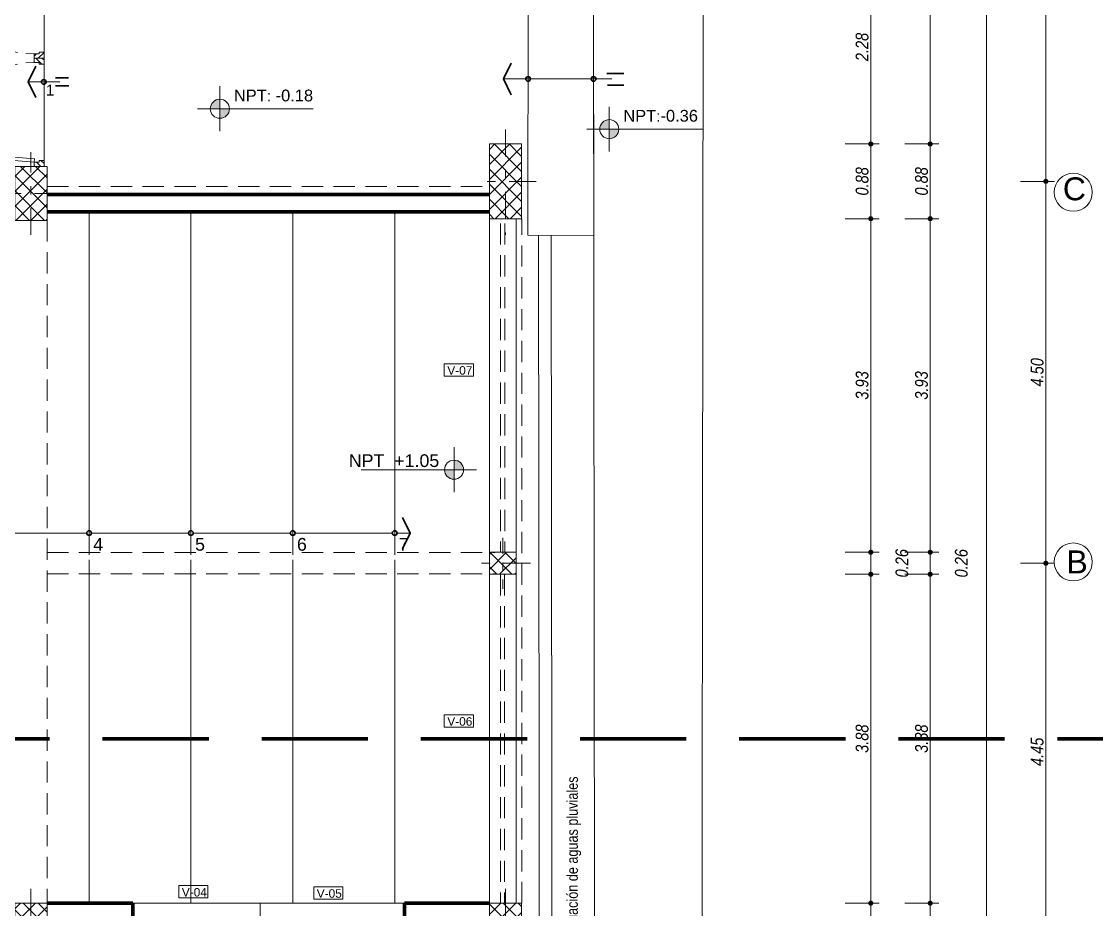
# Model space of a CAD drawing. Header units: inches. Extents: x 140 to 978, y -82 to 38.
# Drawn here: x 643.99 to 656.66, y -10.7 to -0.23 of the extents above; entities that cross this region are included whole.
import ezdxf

# ---------------------------------------------------------------- set-up
doc = ezdxf.new("R2010")
doc.units = ezdxf.units.IN
doc.header["$MEASUREMENT"] = 0
for name, pattern in [('DASHDOT2', [12.7, 6.35, -3.175, 0, -3.175]), ('DASHED', [0.75, 0.5, -0.25]), ('DASHED2', [0.375, 0.25, -0.125])]:
    doc.linetypes.add(name, pattern=pattern)
doc.layers.get('0').update_dxf_attribs({"lineweight": 0})
for name, color, linetype, lineweight in [('UNSAAC-COLUMNA', 24, 'Continuous', 0), ('UNSAAC-CORTE MURO', 42, 'Continuous', 35), ('UNSAAC-COTA', 48, 'Continuous', 0), ('UNSAAC-EJE COLUMNA', 22, 'DASHDOT2', 0), ('UNSAAC-FACHADA(2DO PLANO)', 7, 'Continuous', 30), ('UNSAAC-LINEA DE CORTE', 7, 'Continuous', 70), ('UNSAAC-LLAMADOS', 88, 'Continuous', 0), ('UNSAAC-MUEBLE', 254, 'Continuous', 0), ('UNSAAC-MURETE', 146, 'Continuous', 20), ('UNSAAC-MUROS', 7, 'Continuous', 70), ('UNSAAC-PISOS', 253, 'Continuous', 0), ('UNSAAC-PROYECCIONES', 38, 'DASHED2', 0), ('UNSAAC-TEXTOS', 250, 'Continuous', 0), ('UNSAAC-TEXTURAS', 250, 'Continuous', 0), ('UNSAAC-VANOS', 24, 'Continuous', 0)]:
    doc.layers.add(name, color=color, linetype=linetype, lineweight=lineweight)
doc.styles.add('5mm', font='GOTHIC.TTF', dxfattribs={"height": 5})
doc.styles.add('narrow', font='')
doc.styles.get("Standard").update_dxf_attribs({"font": 'arial.ttf'})
doc.styles.get('narrow').set_extended_font_data('Arial Narrow', italic=True)
doc.dimstyles.new('1EN75', dxfattribs={"dimtxt": 0.15, "dimasz": 0.06, "dimexe": 0.1, "dimexo": 0.15, "dimgap": 0.025, "dimtad": 1, "dimzin": 1, "dimdsep": 46, "dimtxsty": 'narrow', "dimblk": 'DOT', "dimcen": 0.1, "dimclrd": 256, "dimclre": 256, "dimclrt": 256, "dimaunit": 1, "dimadec": 3, "dimazin": 0, "dimtfac": 1, "dimtmove": 2, "dimatfit": 3, "dimldrblk": 'ARCHTICK', "dimfxl": 0.3, "dimfxlon": 1, "dimtolj": 1, "dimtzin": 0, "dimlwd": 0, "dimlwe": 0, "dimarcsym": 0})

# ---------------------------------------------------------------- blocks, each defined once
blk = doc.blocks.new('c')
at = {"layer": 'UNSAAC-TEXTURAS'}
h = blk.add_hatch(dxfattribs=at)
h.set_pattern_fill('ANSI37', color=256)
h.set_pattern_definition([(45, (-855.58834, -178.38853), (-0.088388348, 0.088388348), []), (135, (-855.58834, -178.38853), (-0.088388348, -0.088388348), [])])
h.paths.add_polyline_path([(0.19, 0.635), (0, 0.635), (0, 0.316), (0.19, 0.316)])
h.paths.add_polyline_path([(0.19, 0.316), (0.38, 0.316), (0.38, 0.635), (0.19, 0.635)])
h.paths.add_polyline_path([(0.19, 0), (0.38, 0), (0.38, 0.316), (0.19, 0.316)])
h.paths.add_polyline_path([(0.19, 0.316), (0, 0.316), (0, 0), (0.19, 0)])
at = {"layer": 'UNSAAC-COLUMNA'}
blk.add_lwpolyline([(0, 0), (0, 0.635), (0.38, 0.635), (0.38, 0)], dxfattribs=at)
blk.add_lwpolyline([(0, 0.635), (0.38, 0.635), (0.38, 0), (0, 0)], close=True, dxfattribs=at)
at = {"layer": 'UNSAAC-EJE COLUMNA', "ltscale": 0.05}
for p, q in [((0.19, -0.172), (0.19, 0.805)), ((0.55, 0.316), (-0.17, 0.316))]:
    blk.add_line(p, q, dxfattribs=at)
blk = doc.blocks.new('cs1')
at = {"layer": 'UNSAAC-TEXTURAS'}
h = blk.add_hatch(dxfattribs=at)
h.set_pattern_fill('ANSI37', color=256)
h.paths.add_polyline_path([(850.008, 169.826), (850.198, 169.826), (850.198, 170.266), (850.008, 170.266)])
h.paths.add_polyline_path([(850.198, 169.826), (850.388, 169.826), (850.388, 170.266), (850.198, 170.266)])
h.paths.add_polyline_path([(850.388, 169.826), (850.198, 169.826), (850.198, 169.386), (850.388, 169.386)])
h.paths.add_polyline_path([(850.198, 169.826), (850.008, 169.826), (850.008, 169.386), (850.198, 169.386)])
at = {"layer": 'UNSAAC-COLUMNA'}
blk.add_lwpolyline([(850.388, 169.386), (850.388, 170.266), (850.008, 170.266), (850.008, 169.386)], close=True, dxfattribs=at)
at = {"layer": 'UNSAAC-EJE COLUMNA', "ltscale": 0.05}
for p, q in [((850.198, 170.436), (850.198, 169.196)), ((850.558, 169.826), (849.828, 169.826))]:
    blk.add_line(p, q, dxfattribs=at)
blk = doc.blocks.new('_Dot')
at = {"color": 0, "linetype": 'ByBlock', "lineweight": -2}
blk.add_line((-0.5, 0), (-1, 0), dxfattribs=at)
at = {"color": 0, "linetype": 'ByBlock', "const_width": 0.5}
blk.add_lwpolyline([(-0.25, 0, 1), (0.25, 0, 1)], format="xyb", close=True, dxfattribs=at)
blk = doc.blocks.new('*D738')
at = {"layer": 'Defpoints', "color": 0, "transparency": 16777216}
for p in [(612.575, -2.45), (649.885, -11.501), (649.885, -18.039)]:
    blk.add_point(p, dxfattribs=at)
at = {"layer": 'UNSAAC-COTA', "lineweight": 0, "transparency": 16777216}
for p, q in [((612.575, -17.739), (612.575, -18.139)), ((649.885, -17.739), (649.885, -18.139)), ((612.635, -18.039), (649.825, -18.039))]:
    blk.add_line(p, q, dxfattribs=at)
at = {"layer": 'UNSAAC-COTA', "lineweight": 0, "transparency": 16777216, "xscale": 0.06, "yscale": 0.06, "zscale": 0.06, "rotation": 180}
blk.add_blockref('_Dot', (612.575, -18.039), dxfattribs=at)
at = {"layer": 'UNSAAC-COTA', "lineweight": 0, "transparency": 16777216, "xscale": 0.06, "yscale": 0.06, "zscale": 0.06}
blk.add_blockref('_Dot', (649.885, -18.039), dxfattribs=at)
at = {"layer": 'UNSAAC-COTA', "transparency": 16777216, "insert": (631.23, -17.938), "char_height": 0.15, "attachment_point": 5, "style": 'narrow'}
blk.add_mtext('\\A1;37.31', dxfattribs=at)
blk = doc.blocks.new('_ArchTick')
at = {"layer": 'UNSAAC-FACHADA(2DO PLANO)', "color": 0, "const_width": 0.15}
blk.add_lwpolyline([(-0.5, -0.5), (0.5, 0.5)], dxfattribs=at)
blk = doc.blocks.new('*D801')
at = {"layer": 'Defpoints', "color": 0, "transparency": 16777216}
for p in [(647.373, 0.609), (652.998, -1.676), (653.998, -1.676)]:
    blk.add_point(p, dxfattribs=at)
at = {"layer": 'UNSAAC-COTA', "lineweight": 0, "transparency": 16777216}
for p, q in [((653.698, 0.609), (654.098, 0.609)), ((653.998, 0.549), (653.998, -1.616)), ((653.698, -1.676), (654.098, -1.676))]:
    blk.add_line(p, q, dxfattribs=at)
at = {"layer": 'UNSAAC-COTA', "lineweight": 0, "transparency": 16777216, "xscale": 0.06, "yscale": 0.06, "zscale": 0.06}
for p, rotation in [((653.998, 0.609), 90), ((653.998, -1.676), 270)]:
    blk.add_blockref('_Dot', p, dxfattribs=dict(at, rotation=rotation))
at = {"layer": 'UNSAAC-COTA', "transparency": 16777216, "insert": (653.896, -0.533), "char_height": 0.15, "attachment_point": 5, "rotation": 90, "style": 'narrow'}
blk.add_mtext('\\A1;2.28', dxfattribs=at)
blk = doc.blocks.new('*D802')
at = {"layer": 'Defpoints', "color": 0, "transparency": 16777216}
for p in [(652.998, -1.676), (652.933, -2.556), (653.998, -2.556)]:
    blk.add_point(p, dxfattribs=at)
at = {"layer": 'UNSAAC-COTA', "lineweight": 0, "transparency": 16777216}
for p, q in [((653.698, -1.676), (654.098, -1.676)), ((653.998, -1.736), (653.998, -2.496)), ((653.698, -2.556), (654.098, -2.556))]:
    blk.add_line(p, q, dxfattribs=at)
at = {"layer": 'UNSAAC-COTA', "lineweight": 0, "transparency": 16777216, "xscale": 0.06, "yscale": 0.06, "zscale": 0.06}
for p, rotation in [((653.998, -1.676), 90), ((653.998, -2.556), 270)]:
    blk.add_blockref('_Dot', p, dxfattribs=dict(at, rotation=rotation))
at = {"layer": 'UNSAAC-COTA', "transparency": 16777216, "insert": (653.896, -2.116), "char_height": 0.15, "attachment_point": 5, "rotation": 90, "style": 'narrow'}
blk.add_mtext('\\A1;0.88', dxfattribs=at)
blk = doc.blocks.new('*D803')
at = {"layer": 'Defpoints', "color": 0, "transparency": 16777216}
for p in [(652.933, -2.556), (652.933, -6.486), (653.998, -6.486)]:
    blk.add_point(p, dxfattribs=at)
at = {"layer": 'UNSAAC-COTA', "lineweight": 0, "transparency": 16777216}
for p, q in [((653.698, -2.556), (654.098, -2.556)), ((653.998, -2.616), (653.998, -6.426)), ((653.698, -6.486), (654.098, -6.486))]:
    blk.add_line(p, q, dxfattribs=at)
at = {"layer": 'UNSAAC-COTA', "lineweight": 0, "transparency": 16777216, "xscale": 0.06, "yscale": 0.06, "zscale": 0.06}
for p, rotation in [((653.998, -2.556), 90), ((653.998, -6.486), 270)]:
    blk.add_blockref('_Dot', p, dxfattribs=dict(at, rotation=rotation))
at = {"layer": 'UNSAAC-COTA', "transparency": 16777216, "insert": (653.896, -4.521), "char_height": 0.15, "attachment_point": 5, "rotation": 90, "style": 'narrow'}
blk.add_mtext('\\A1;3.93', dxfattribs=at)
blk = doc.blocks.new('*D804')
at = {"layer": 'Defpoints', "color": 0, "transparency": 16777216}
for p in [(652.933, -6.486), (652.933, -6.746), (653.998, -6.746)]:
    blk.add_point(p, dxfattribs=at)
at = {"layer": 'UNSAAC-COTA', "lineweight": 0, "transparency": 16777216}
for p, q in [((653.698, -6.486), (654.098, -6.486)), ((653.998, -6.546), (653.998, -6.686)), ((653.698, -6.746), (654.098, -6.746))]:
    blk.add_line(p, q, dxfattribs=at)
at = {"layer": 'UNSAAC-COTA', "lineweight": 0, "transparency": 16777216, "xscale": 0.06, "yscale": 0.06, "zscale": 0.06}
for p, rotation in [((653.998, -6.486), 90), ((653.998, -6.746), 270)]:
    blk.add_blockref('_Dot', p, dxfattribs=dict(at, rotation=rotation))
at = {"layer": 'UNSAAC-COTA', "transparency": 16777216, "insert": (654.365, -6.616), "char_height": 0.15, "attachment_point": 5, "rotation": 90, "style": 'narrow'}
blk.add_mtext('\\A1;0.26', dxfattribs=at)
blk = doc.blocks.new('*D805')
at = {"layer": 'Defpoints', "color": 0, "transparency": 16777216}
for p in [(652.933, -6.746), (652.998, -10.621), (653.998, -10.621)]:
    blk.add_point(p, dxfattribs=at)
at = {"layer": 'UNSAAC-COTA', "lineweight": 0, "transparency": 16777216}
for p, q in [((653.698, -6.746), (654.098, -6.746)), ((653.998, -6.806), (653.998, -10.561)), ((653.698, -10.621), (654.098, -10.621))]:
    blk.add_line(p, q, dxfattribs=at)
at = {"layer": 'UNSAAC-COTA', "lineweight": 0, "transparency": 16777216, "xscale": 0.06, "yscale": 0.06, "zscale": 0.06}
for p, rotation in [((653.998, -6.746), 90), ((653.998, -10.621), 270)]:
    blk.add_blockref('_Dot', p, dxfattribs=dict(at, rotation=rotation))
at = {"layer": 'UNSAAC-COTA', "transparency": 16777216, "insert": (653.896, -8.683), "char_height": 0.15, "attachment_point": 5, "rotation": 90, "style": 'narrow'}
blk.add_mtext('\\A1;3.88', dxfattribs=at)
blk = doc.blocks.new('*D806')
at = {"layer": 'Defpoints', "color": 0, "transparency": 16777216}
for p in [(652.998, -10.621), (652.998, -11.501), (653.998, -11.501)]:
    blk.add_point(p, dxfattribs=at)
at = {"layer": 'UNSAAC-COTA', "lineweight": 0, "transparency": 16777216}
for p, q in [((653.698, -10.621), (654.098, -10.621)), ((653.998, -10.681), (653.998, -11.441)), ((653.698, -11.501), (654.098, -11.501))]:
    blk.add_line(p, q, dxfattribs=at)
at = {"layer": 'UNSAAC-COTA', "lineweight": 0, "transparency": 16777216, "xscale": 0.06, "yscale": 0.06, "zscale": 0.06}
for p, rotation in [((653.998, -10.621), 90), ((653.998, -11.501), 270)]:
    blk.add_blockref('_Dot', p, dxfattribs=dict(at, rotation=rotation))
at = {"layer": 'UNSAAC-COTA', "transparency": 16777216, "insert": (653.896, -11.061), "char_height": 0.15, "attachment_point": 5, "rotation": 90, "style": 'narrow'}
blk.add_mtext('\\A1;0.88', dxfattribs=at)
blk = doc.blocks.new('*D812')
at = {"layer": 'Defpoints', "color": 0, "transparency": 16777216}
for p in [(647.534, 2.279), (652.998, -1.676), (654.698, -1.676)]:
    blk.add_point(p, dxfattribs=at)
at = {"layer": 'UNSAAC-COTA', "lineweight": 0, "transparency": 16777216}
for p, q in [((654.398, 2.279), (654.798, 2.279)), ((654.698, 2.219), (654.698, -1.616)), ((654.398, -1.676), (654.798, -1.676))]:
    blk.add_line(p, q, dxfattribs=at)
at = {"layer": 'UNSAAC-COTA', "lineweight": 0, "transparency": 16777216, "xscale": 0.06, "yscale": 0.06, "zscale": 0.06}
for p, rotation in [((654.698, 2.279), 90), ((654.698, -1.676), 270)]:
    blk.add_blockref('_Dot', p, dxfattribs=dict(at, rotation=rotation))
at = {"layer": 'UNSAAC-COTA', "transparency": 16777216, "insert": (654.596, 0.302), "char_height": 0.15, "attachment_point": 5, "rotation": 90, "style": 'narrow'}
blk.add_mtext('\\A1;3.96', dxfattribs=at)
blk = doc.blocks.new('*D813')
at = {"layer": 'Defpoints', "color": 0, "transparency": 16777216}
for p in [(652.998, -1.676), (652.998, -2.556), (654.698, -2.556)]:
    blk.add_point(p, dxfattribs=at)
at = {"layer": 'UNSAAC-COTA', "lineweight": 0, "transparency": 16777216}
for p, q in [((654.398, -1.676), (654.798, -1.676)), ((654.698, -1.736), (654.698, -2.496)), ((654.398, -2.556), (654.798, -2.556))]:
    blk.add_line(p, q, dxfattribs=at)
at = {"layer": 'UNSAAC-COTA', "lineweight": 0, "transparency": 16777216, "xscale": 0.06, "yscale": 0.06, "zscale": 0.06}
for p, rotation in [((654.698, -1.676), 90), ((654.698, -2.556), 270)]:
    blk.add_blockref('_Dot', p, dxfattribs=dict(at, rotation=rotation))
at = {"layer": 'UNSAAC-COTA', "transparency": 16777216, "insert": (654.596, -2.116), "char_height": 0.15, "attachment_point": 5, "rotation": 90, "style": 'narrow'}
blk.add_mtext('\\A1;0.88', dxfattribs=at)
blk = doc.blocks.new('*D814')
at = {"layer": 'Defpoints', "color": 0, "transparency": 16777216}
for p in [(652.998, -2.556), (652.933, -6.486), (654.698, -6.486)]:
    blk.add_point(p, dxfattribs=at)
at = {"layer": 'UNSAAC-COTA', "lineweight": 0, "transparency": 16777216}
for p, q in [((654.398, -2.556), (654.798, -2.556)), ((654.698, -2.616), (654.698, -6.426)), ((654.398, -6.486), (654.798, -6.486))]:
    blk.add_line(p, q, dxfattribs=at)
at = {"layer": 'UNSAAC-COTA', "lineweight": 0, "transparency": 16777216, "xscale": 0.06, "yscale": 0.06, "zscale": 0.06}
for p, rotation in [((654.698, -2.556), 90), ((654.698, -6.486), 270)]:
    blk.add_blockref('_Dot', p, dxfattribs=dict(at, rotation=rotation))
at = {"layer": 'UNSAAC-COTA', "transparency": 16777216, "insert": (654.596, -4.521), "char_height": 0.15, "attachment_point": 5, "rotation": 90, "style": 'narrow'}
blk.add_mtext('\\A1;3.93', dxfattribs=at)
blk = doc.blocks.new('*D731')
at = {"layer": 'Defpoints', "color": 0, "transparency": 16777216}
for p in [(652.933, -6.486), (652.933, -6.746), (654.698, -6.746)]:
    blk.add_point(p, dxfattribs=at)
at = {"layer": 'UNSAAC-COTA', "lineweight": 0, "transparency": 16777216}
for p, q in [((654.398, -6.486), (654.798, -6.486)), ((654.698, -6.546), (654.698, -6.686)), ((654.398, -6.746), (654.798, -6.746))]:
    blk.add_line(p, q, dxfattribs=at)
at = {"layer": 'UNSAAC-COTA', "lineweight": 0, "transparency": 16777216, "xscale": 0.06, "yscale": 0.06, "zscale": 0.06}
for p, rotation in [((654.698, -6.486), 90), ((654.698, -6.746), 270)]:
    blk.add_blockref('_Dot', p, dxfattribs=dict(at, rotation=rotation))
at = {"layer": 'UNSAAC-COTA', "transparency": 16777216, "insert": (655.065, -6.616), "char_height": 0.15, "attachment_point": 5, "rotation": 90, "style": 'narrow'}
blk.add_mtext('\\A1;0.26', dxfattribs=at)
blk = doc.blocks.new('*D732')
at = {"layer": 'Defpoints', "color": 0, "transparency": 16777216}
for p in [(652.933, -6.746), (652.998, -10.621), (654.698, -10.621)]:
    blk.add_point(p, dxfattribs=at)
at = {"layer": 'UNSAAC-COTA', "lineweight": 0, "transparency": 16777216}
for p, q in [((654.398, -6.746), (654.798, -6.746)), ((654.698, -6.806), (654.698, -10.561)), ((654.398, -10.621), (654.798, -10.621))]:
    blk.add_line(p, q, dxfattribs=at)
at = {"layer": 'UNSAAC-COTA', "lineweight": 0, "transparency": 16777216, "xscale": 0.06, "yscale": 0.06, "zscale": 0.06}
for p, rotation in [((654.698, -6.746), 90), ((654.698, -10.621), 270)]:
    blk.add_blockref('_Dot', p, dxfattribs=dict(at, rotation=rotation))
at = {"layer": 'UNSAAC-COTA', "transparency": 16777216, "insert": (654.596, -8.683), "char_height": 0.15, "attachment_point": 5, "rotation": 90, "style": 'narrow'}
blk.add_mtext('\\A1;3.88', dxfattribs=at)
blk = doc.blocks.new('*D733')
at = {"layer": 'Defpoints', "color": 0, "transparency": 16777216}
for p in [(652.998, -10.621), (652.998, -11.501), (654.698, -11.501)]:
    blk.add_point(p, dxfattribs=at)
at = {"layer": 'UNSAAC-COTA', "lineweight": 0, "transparency": 16777216}
for p, q in [((654.398, -10.621), (654.798, -10.621)), ((654.698, -10.681), (654.698, -11.441)), ((654.398, -11.501), (654.798, -11.501))]:
    blk.add_line(p, q, dxfattribs=at)
at = {"layer": 'UNSAAC-COTA', "lineweight": 0, "transparency": 16777216, "xscale": 0.06, "yscale": 0.06, "zscale": 0.06}
for p, rotation in [((654.698, -10.621), 90), ((654.698, -11.501), 270)]:
    blk.add_blockref('_Dot', p, dxfattribs=dict(at, rotation=rotation))
at = {"layer": 'UNSAAC-COTA', "transparency": 16777216, "insert": (654.596, -11.061), "char_height": 0.15, "attachment_point": 5, "rotation": 90, "style": 'narrow'}
blk.add_mtext('\\A1;0.88', dxfattribs=at)
blk = doc.blocks.new('*D815')
at = {"layer": 'Defpoints', "color": 0, "transparency": 16777216}
for p in [(652.998, 22.469), (652.998, -11.501), (655.36, -11.501)]:
    blk.add_point(p, dxfattribs=at)
at = {"layer": 'UNSAAC-COTA', "lineweight": 0, "transparency": 16777216}
for p, q in [((655.06, 22.469), (655.46, 22.469)), ((655.36, 22.409), (655.36, -11.441)), ((655.06, -11.501), (655.46, -11.501))]:
    blk.add_line(p, q, dxfattribs=at)
at = {"layer": 'UNSAAC-COTA', "lineweight": 0, "transparency": 16777216, "xscale": 0.06, "yscale": 0.06, "zscale": 0.06}
for p, rotation in [((655.36, 22.469), 90), ((655.36, -11.501), 270)]:
    blk.add_blockref('_Dot', p, dxfattribs=dict(at, rotation=rotation))
at = {"layer": 'UNSAAC-COTA', "transparency": 16777216, "insert": (655.258, 5.484), "char_height": 0.15, "attachment_point": 5, "rotation": 90, "style": 'narrow'}
blk.add_mtext('\\A1;33.97', dxfattribs=at)
blk = doc.blocks.new('*D819')
at = {"layer": 'Defpoints', "color": 0, "transparency": 16777216}
for p in [(647.707, 2.469), (653.168, -2.116), (656.06, -2.116)]:
    blk.add_point(p, dxfattribs=at)
at = {"layer": 'UNSAAC-COTA', "lineweight": 0, "transparency": 16777216}
for p, q in [((655.76, 2.469), (656.16, 2.469)), ((656.06, 2.409), (656.06, -2.056)), ((655.76, -2.116), (656.16, -2.116))]:
    blk.add_line(p, q, dxfattribs=at)
at = {"layer": 'UNSAAC-COTA', "lineweight": 0, "transparency": 16777216, "xscale": 0.06, "yscale": 0.06, "zscale": 0.06}
for p, rotation in [((656.06, 2.469), 90), ((656.06, -2.116), 270)]:
    blk.add_blockref('_Dot', p, dxfattribs=dict(at, rotation=rotation))
at = {"layer": 'UNSAAC-COTA', "transparency": 16777216, "insert": (655.958, 0.177), "char_height": 0.15, "attachment_point": 5, "rotation": 90, "style": 'narrow'}
blk.add_mtext('\\A1;4.59', dxfattribs=at)
blk = doc.blocks.new('*D734')
at = {"layer": 'Defpoints', "color": 0, "transparency": 16777216}
for p in [(653.053, -6.616), (656.06, -6.616), (653.053, -11.061)]:
    blk.add_point(p, dxfattribs=at)
at = {"layer": 'UNSAAC-COTA', "lineweight": 0, "transparency": 16777216}
for p, q in [((655.76, -6.616), (656.16, -6.616)), ((656.06, -11.001), (656.06, -6.676)), ((655.76, -11.061), (656.16, -11.061))]:
    blk.add_line(p, q, dxfattribs=at)
at = {"layer": 'UNSAAC-COTA', "lineweight": 0, "transparency": 16777216, "xscale": 0.06, "yscale": 0.06, "zscale": 0.06}
for p, rotation in [((656.06, -6.616), 90), ((656.06, -11.061), 270)]:
    blk.add_blockref('_Dot', p, dxfattribs=dict(at, rotation=rotation))
at = {"layer": 'UNSAAC-COTA', "transparency": 16777216, "insert": (655.958, -8.838), "char_height": 0.15, "attachment_point": 5, "rotation": 90, "style": 'narrow'}
blk.add_mtext('\\A1;4.45', dxfattribs=at)
blk = doc.blocks.new('*D735')
at = {"layer": 'Defpoints', "color": 0, "transparency": 16777216}
for p in [(653.053, -2.116), (656.06, -2.116), (653.053, -6.616)]:
    blk.add_point(p, dxfattribs=at)
at = {"layer": 'UNSAAC-COTA', "lineweight": 0, "transparency": 16777216}
for p, q in [((655.76, -2.116), (656.16, -2.116)), ((656.06, -6.556), (656.06, -2.176)), ((655.76, -6.616), (656.16, -6.616))]:
    blk.add_line(p, q, dxfattribs=at)
at = {"layer": 'UNSAAC-COTA', "lineweight": 0, "transparency": 16777216, "xscale": 0.06, "yscale": 0.06, "zscale": 0.06}
for p, rotation in [((656.06, -2.116), 90), ((656.06, -6.616), 270)]:
    blk.add_blockref('_Dot', p, dxfattribs=dict(at, rotation=rotation))
at = {"layer": 'UNSAAC-COTA', "transparency": 16777216, "insert": (655.958, -4.366), "char_height": 0.15, "attachment_point": 5, "rotation": 90, "style": 'narrow'}
blk.add_mtext('\\A1;4.50', dxfattribs=at)
blk = doc.blocks.new('VIGA')
at = {"layer": 'UNSAAC-PROYECCIONES'}
for p, q in [((1116.007, 83.554), (1116.007, 87.774)), ((1116.042, 83.319), (1121.252, 83.319)), ((1116.042, 83.03), (1121.252, 83.03)), ((1121.252, 74.874), (1121.252, 82.939)), ((1121.632, 74.874), (1121.632, 82.939)), ((1116.042, 82.919), (1116.042, 74.874)), ((1116.042, 79.004), (1121.317, 79.004)), ((1116.042, 78.754), (1121.317, 78.754))]:
    blk.add_line(p, q, dxfattribs=at)
blk = doc.blocks.new('PRTX80')
at = {"layer": 'UNSAAC-TEXTOS'}
h = blk.add_hatch(dxfattribs=at)
h.set_pattern_fill('ANSI31', color=256, scale=0.01, style=0)
h.set_pattern_definition([(45, (-1.629623, -4.234902), (-0.02245064, 0.02245064), [])])
h.paths.add_polyline_path([(-0.755, 0.036), (-0.8, 0.036), (-0.8, -0.036), (-0.7685, -0.036), (-0.7685, 0), (-0.755, 0)])
h.paths.add_polyline_path([(0, 0.036), (-0.045, 0.036), (-0.045, 0), (-0.0315, 0), (-0.0315, -0.036), (0, -0.036)])
at = {"layer": 'UNSAAC-PROYECCIONES', "ltscale": 0.15}
blk.add_arc((-0.0315, -0.036), 0.737, 180, 270, dxfattribs=at)
at = {"layer": 'UNSAAC-TEXTOS'}
for p, q in [((-0.1655, -0.662), (-0.1661, -0.6694)), ((-0.1623, -0.6698), (-0.1661, -0.6694)), ((-0.1617, -0.6623), (-0.1655, -0.662)), ((-0.1608, -0.6511), (-0.1633, -0.681)), ((-0.13, -0.6875), (-0.1599, -0.685)), ((-0.1268, -0.6501), (-0.1567, -0.6476)), ((-0.1256, -0.6803), (-0.1259, -0.6841)), ((-0.1237, -0.6579), (-0.1256, -0.6803)), ((-0.1103, -0.6816), (-0.1256, -0.6803)), ((-0.1234, -0.6542), (-0.1237, -0.6579)), ((-0.1084, -0.6592), (-0.1237, -0.6579)), ((-0.0854, -0.6837), (-0.07, -0.685)), ((-0.0835, -0.6613), (-0.0682, -0.6625)), ((-0.07, -0.685), (-0.0704, -0.6887)), ((-0.0682, -0.6625), (-0.07, -0.685)), ((-0.0679, -0.6588), (-0.0682, -0.6625)), ((-0.0669, -0.6927), (-0.037, -0.6952)), ((-0.0638, -0.6554), (-0.0339, -0.6579)), ((-0.0305, -0.6619), (-0.033, -0.6918)), ((-0.032, -0.6806), (-0.0283, -0.6809)), ((-0.0314, -0.6731), (-0.0277, -0.6734)), ((-0.0277, -0.6734), (-0.0283, -0.6809))]:
    blk.add_line(p, q, dxfattribs=at)
for points in [[(-0.8, 0.036), (-0.755, 0.036), (-0.755, 0), (-0.7685, 0), (-0.7685, -0.036), (-0.8, -0.036), (-0.8, 0.036)], [(-0.045, 0.036), (0, 0.036), (0, -0.036), (-0.0315, -0.036), (-0.0315, 0), (-0.045, 0), (-0.045, 0.036)]]:
    blk.add_lwpolyline(points, dxfattribs=at)
blk.add_lwpolyline([(-0.0564, -0.0339), (-0.0315, -0.036), (-0.0925, -0.77), (-0.1175, -0.768)], close=True, dxfattribs=at)
for centre, start, end in [((-0.1595, -0.6813), 175.24616, 265.24616), ((-0.1571, -0.6514), 85.24616, 175.24616), ((-0.1296, -0.6838), 265.24616, 355.24616), ((-0.1272, -0.6539), 355.24616, 85.24616), ((-0.0666, -0.689), 175.24616, 265.24616), ((-0.0641, -0.6591), 85.24616, 175.24616), ((-0.0367, -0.6915), 265.24616, 355.24616), ((-0.0342, -0.6616), 355.24616, 85.24616)]:
    blk.add_arc(centre, 0.00375, start, end, dxfattribs=at)
blk = doc.blocks.new('A$C50DF25B0')
at = {"layer": 'UNSAAC-MUEBLE', "yscale": 1.322101065702354, "zscale": 1.322101065702354, "rotation": 90}
for p, xscale in [((0.048, 2.084), 1.322101065702354), ((0.048, -0.031), -1.322101065702354)]:
    blk.add_blockref('PRTX80', p, dxfattribs=dict(at, xscale=xscale))
blk = doc.blocks.new('npt')
at = {"layer": 'UNSAAC-TEXTOS'}
h = blk.add_hatch(color=0, dxfattribs=at)
h.dxf.hatch_style = 1
h.paths.add_polyline_path([(0.0522, 0), (0, 0), (0, -0.0522, 0.414214)])
h.paths.add_polyline_path([(0, 0.0522, 0.414214), (-0.0522, 0), (0, 0)])
at = {"layer": 'UNSAAC-TEXTOS', "color": 0}
for p, q in [((0, -0.1228), (0, 0.1228)), ((-0.1228, 0), (0.507, 0))]:
    blk.add_line(p, q, dxfattribs=at)
blk.add_circle((0, 0), 0.0522, dxfattribs=at)

msp = doc.modelspace()

# ---------------------------------------------------------------- hatches: boundary and pattern name
at = {"layer": 'UNSAAC-TEXTURAS'}
h = msp.add_hatch(dxfattribs=at)
h.set_pattern_fill('ANSI37', color=256)
h.set_pattern_definition([(45, (-234.09807, -180.88686), (-0.088388348, 0.088388348), []), (135, (-234.09807, -180.88686), (-0.088388348, -0.088388348), [])])
h.paths.add_polyline_path([(649.663, -6.616), (649.663, -6.486), (649.505, -6.486), (649.505, -6.616)])
h.paths.add_polyline_path([(649.82, -6.616), (649.82, -6.486), (649.663, -6.486), (649.663, -6.616)])
h.paths.add_polyline_path([(649.663, -6.616), (649.663, -6.746), (649.82, -6.746), (649.82, -6.616)])
h.paths.add_polyline_path([(649.505, -6.746), (649.663, -6.746), (649.663, -6.616), (649.505, -6.616)])

# ---------------------------------------------------------------- linework, layer by layer
at = {"layer": 'UNSAAC-COLUMNA'}
msp.add_lwpolyline([(649.82, -6.746), (649.505, -6.746), (649.505, -6.486), (649.82, -6.486)], close=True, dxfattribs=at)
msp.add_lwpolyline([(649.82, -6.746), (649.505, -6.746), (649.505, -6.486), (649.82, -6.486)], close=True, dxfattribs=at)
at = {"layer": 'UNSAAC-CORTE MURO'}
for p, q in [((650.89, -0.846), (651.089, -0.846)), ((644.548, -0.895), (644.394, -0.895)), ((644.553, -0.992), (644.394, -0.992)), ((650.895, -0.981), (651.089, -0.981))]:
    msp.add_line(p, q, dxfattribs=at)
for points in [[(644.164, -0.758), (644.073, -0.944), (644.164, -1.129)], [(649.762, -0.724), (649.672, -0.91), (649.762, -1.096)], [(648.484, -6.075), (648.574, -6.26), (648.484, -6.446)]]:
    msp.add_lwpolyline(points, dxfattribs=at)
for centre in [(649.961, -0.91), (650.732, -0.91), (644.257, -0.944), (644.79, -6.26), (645.99, -6.26), (647.19, -6.26), (648.39, -6.26)]:
    msp.add_circle(centre, 0.0278, dxfattribs=at)
at = {"layer": 'UNSAAC-EJE COLUMNA', "ltscale": 0.03}
msp.add_line((649.663, -6.316), (649.663, -6.916), dxfattribs=at)
at = {"layer": 'UNSAAC-EJE COLUMNA', "ltscale": 0.05}
msp.add_line((649.99, -6.616), (649.335, -6.616), dxfattribs=at)
at = {"layer": 'UNSAAC-LINEA DE CORTE', "linetype": 'DASHED', "ltscale": 2.5}
msp.add_line((607.449, -8.683), (661.12, -8.683), dxfattribs=at)
at = {"layer": 'UNSAAC-MURETE'}
for p, q in [((649.505, -6.486), (649.505, -2.556)), ((649.82, -2.556), (649.82, -6.486)), ((649.505, -10.621), (649.505, -6.746)), ((649.82, -6.746), (649.82, -10.621))]:
    msp.add_line(p, q, dxfattribs=at)
for points in [[(645.305, -10.621), (646.805, -10.621), (646.805, -10.966), (645.305, -10.966)], [(646.805, -10.621), (648.505, -10.621), (648.505, -10.966), (646.805, -10.966)]]:
    msp.add_lwpolyline(points, close=True, dxfattribs=at)
at = {"layer": 'UNSAAC-MUROS'}
for p, q in [((644.295, -2.271), (649.505, -2.271)), ((649.505, -2.476), (644.295, -2.476)), ((644.295, -10.621), (645.305, -10.621)), ((645.305, -10.621), (645.305, -10.966)), ((648.505, -10.621), (649.505, -10.621)), ((648.505, -10.966), (648.505, -10.621))]:
    msp.add_line(p, q, dxfattribs=at)
at = {"layer": 'UNSAAC-PISOS'}
for p, q in [((650.748, -16.03), (650.705, 23.166)), ((644.26, -1.917), (644.26, 0.532)), ((644.79, -2.471), (644.79, -6.518)), ((645.99, -2.471), (645.99, -6.518)), ((647.19, -2.471), (647.19, -6.518)), ((648.39, -2.471), (648.39, -6.518)), ((644.79, -6.574), (644.79, -10.621)), ((645.99, -6.574), (645.99, -10.621)), ((647.19, -6.574), (647.19, -10.621)), ((648.39, -6.574), (648.39, -10.621))]:
    msp.add_line(p, q, dxfattribs=at)
for points in [[(651.994, 25.09), (651.995, 21.874), (652.022, -0.035), (652.003, -16.03)], [(649.958, -2.752), (649.963, 0.105), (650.73, 0.104), (650.734, -2.753), (649.958, -2.752)], [(649.901, -16.03), (650.098, -15.871), (650.084, -2.753)], [(650.141, -16.03), (650.248, -15.943), (650.234, -2.753)]]:
    msp.add_lwpolyline(points, dxfattribs=at)
at = {"layer": 'UNSAAC-TEXTOS', "color": 0}
for p, q in [((646.071, -1.261), (647.428, -1.261)), ((650.658, -1.501), (652.015, -1.501))]:
    msp.add_line(p, q, dxfattribs=at)
at = {"layer": 'UNSAAC-TEXTOS'}
for points in [[(648.974, -4.265), (649.318, -4.265), (649.318, -4.411), (648.974, -4.411)], [(648.974, -8.401), (649.318, -8.401), (649.318, -8.547), (648.974, -8.547)], [(645.847, -10.414), (646.191, -10.414), (646.191, -10.56), (645.847, -10.56)], [(647.437, -10.428), (647.78, -10.428), (647.78, -10.574), (647.437, -10.574)]]:
    msp.add_lwpolyline(points, close=True, dxfattribs=at)
for centre in [(656.383, -2.245), (656.383, -6.601)]:
    msp.add_circle(centre, 0.224, dxfattribs=at)
at = {"layer": 'UNSAAC-VANOS', "ltscale": 2.5}
msp.add_line((650.946, -0.91), (649.672, -0.91), dxfattribs=at)
at = {"layer": 'UNSAAC-VANOS', "linetype": 'DASHED2'}
for p, q in [((649.638, -2.611), (649.638, -6.486)), ((649.688, -2.611), (649.688, -6.486)), ((649.638, -6.746), (649.638, -10.621)), ((649.685, -6.746), (649.685, -10.621))]:
    msp.add_line(p, q, dxfattribs=at)
at = {"layer": 'UNSAAC-VANOS'}
for points in [[(644.447, -0.944), (644.073, -0.944)], [(643.618, -6.26), (644.762, -6.26)], [(644.818, -6.26), (645.962, -6.26)], [(646.018, -6.26), (647.162, -6.26)], [(647.218, -6.26), (648.362, -6.26)], [(648.418, -6.26), (648.574, -6.26)]]:
    msp.add_lwpolyline(points, dxfattribs=at)

# ---------------------------------------------------------------- block references
at = {"layer": 'UNSAAC-MUROS', "xscale": -1.20550334219583, "yscale": 1.20550334219583, "zscale": 1.20550334219583}
msp.add_blockref('A$C50DF25B0', (644.26, -1.903), dxfattribs=at)
at = {"layer": 'UNSAAC-PROYECCIONES'}
msp.add_blockref('VIGA', (-471.746, -85.495), dxfattribs=at)
at = {"layer": 'UNSAAC-TEXTOS', "yscale": 2.154779168756153, "zscale": 2.154779168756153}
for p, xscale in [((646.331, -1.261), 2.154779168756153), ((650.918, -1.501), 2.154779168756153), ((649.089, -5.514), -2.154779168756153)]:
    msp.add_blockref('npt', p, dxfattribs=dict(at, xscale=xscale))
at = {"layer": 'UNSAAC-TEXTURAS'}
for name, p in [('cs1', (-200.503, -171.942)), ('c', (643.915, -2.576)), ('cs1', (-206.093, -180.887)), ('cs1', (-200.503, -180.887))]:
    msp.add_blockref(name, p, dxfattribs=at)

# ---------------------------------------------------------------- texts
at = {"layer": 'UNSAAC-LLAMADOS', "insert": (650.417, -12.291), "char_height": 0.13, "width": 3.32033, "attachment_point": 1, "rotation": 90}
msp.add_mtext('{\\fArial Narrow|b0|i0|c0|p34;Canal abierto de evacuación de aguas pluviales}', dxfattribs=at)
at = {"layer": 'UNSAAC-TEXTOS'}
for s, insert, char_height, width, attachment_point in [('1', (644.331, -1.041), 0.13, 0.04244, 5), ('{\\H1.0667x;NPT\\fArial|b0|i0|c204|p34;\\H0.9375x;:\\fArial|b0|i0|c0|p34;\\H1.0667x; -0.18}', (646.496, -1.035), 0.13, 1.05723, 1), ('{\\H1.0667x;NPT\\fArial|b0|i0|c204|p34;\\H0.9375x;:\\fArial|b0|i0|c0|p34;\\H1.0667x;-0.36}', (651.083, -1.274), 0.13, 1.05723, 1), ('C', (656.26, -2.069), 0.27, 0.42503, 1), ('4', (644.897, -6.394), 0.15, 0.04244, 5), ('5', (646.097, -6.394), 0.15, 0.04244, 5), ('6', (647.297, -6.394), 0.15, 0.04244, 5), ('7', (648.497, -6.394), 0.15, 0.04244, 5), ('B', (656.302, -6.465), 0.27, 0.42503, 1)]:
    msp.add_mtext(s, dxfattribs=dict(at, insert=insert, char_height=char_height, width=width, attachment_point=attachment_point))
at = {"layer": 'UNSAAC-TEXTOS', "char_height": 0.1, "attachment_point": 1}
for s, insert in [('{\\f@Arial Unicode MS|b0|i0|c0|p34;V-07}', (649.01, -4.294)), ('{\\f@Arial Unicode MS|b0|i0|c0|p34;V-06}', (649.01, -8.43)), ('{\\f@Arial Unicode MS|b0|i0|c0|p34;V-04}', (645.883, -10.443)), ('{\\f@Arial Unicode MS|b0|i0|c0|p34;V-05}', (647.472, -10.457))]:
    msp.add_mtext_dynamic_manual_height_columns(s, width=0.2, gutter_width=1, heights=[0], dxfattribs=dict(at, insert=insert))
at = {"layer": 'UNSAAC-TEXTOS', "insert": (648.915, -5.332), "char_height": 0.15, "width": 1.06387, "attachment_point": 3, "style": '5mm'}
msp.add_mtext('{\\fArial|b0|i0|c0|p34;NPT  +1.05}', dxfattribs=at)

# ---------------------------------------------------------------- dimensions: what is measured, and where the dimension line sits
at = {"layer": 'UNSAAC-COTA'}
for base, p1, p2, picture, middle in [((655.36, -11.501), (652.998, 22.469), (652.998, -11.501), '*D815', (655.258, 5.484)), ((656.059585107, -2.115829492), (647.706720062, 2.469170508), (653.167982203, -2.115829492), '*D819', (655.957999158, 0.176670508)), ((654.697850156, -1.675829492), (647.534220062, 2.279170508), (652.997982203, -1.675829492), '*D812', (654.596264208, 0.301670508)), ((653.99785, -1.675829), (647.372946, 0.609167), (652.997982, -1.675829), '*D801', (653.896264, -0.533331)), ((653.998, -2.556), (652.998, -1.676), (652.933, -2.556), '*D802', (653.896, -2.116)), ((654.698, -2.556), (652.998, -1.676), (652.998, -2.556), '*D813', (654.596, -2.116)), ((656.06, -2.116), (653.053, -6.616), (653.053, -2.116), '*D735', (655.958, -4.366)), ((653.998, -6.486), (652.933, -2.556), (652.933, -6.486), '*D803', (653.896, -4.521)), ((654.698, -6.486), (652.998, -2.556), (652.933, -6.486), '*D814', (654.596, -4.521)), ((653.998, -6.746), (652.933, -6.486), (652.933, -6.746), '*D804', (654.365, -6.616)), ((654.698, -6.746), (652.933, -6.486), (652.933, -6.746), '*D731', (655.065, -6.616)), ((656.059585107, -6.615829492), (653.053211055, -11.060829492), (653.053211055, -6.615829492), '*D734', (655.958306116, -8.838329492)), ((653.997850156, -10.620829492), (652.932982203, -6.745829492), (652.997982203, -10.620829492), '*D805', (653.896264208, -8.683329492)), ((654.697850156, -10.620829492), (652.932982203, -6.745829492), (652.997982203, -10.620829492), '*D732', (654.596264208, -8.683329492)), ((653.998, -11.501), (652.998, -10.621), (652.998, -11.501), '*D806', (653.896, -11.061)), ((654.698, -11.501), (652.998, -10.621), (652.998, -11.501), '*D733', (654.596, -11.061))]:
    dim = msp.add_linear_dim(base=base, p1=p1, p2=p2, angle=90, dimstyle='1EN75', dxfattribs=at)
    dim.commit()
    dim.dimension.update_dxf_attribs({"geometry": picture, "text_midpoint": middle})
dim = msp.add_linear_dim(base=(649.885, -18.039), p1=(612.575, -2.45), p2=(649.885, -11.501), dimstyle='1EN75', dxfattribs=at)
dim.commit()
dim.dimension.update_dxf_attribs({"geometry": '*D738', "text_midpoint": (631.23, -17.938)})

doc.saveas('drawing.dxf')
